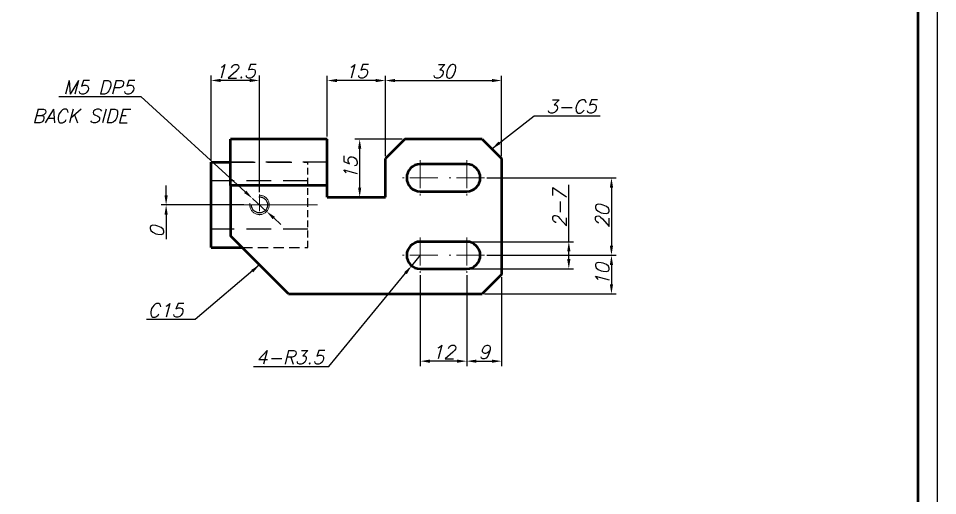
# Model space of a CAD drawing. Header units: inches. Extents: x 17901 to 26602, y 9673 to 14036.
# Drawn here: x 25923.1 to 26160.5, y 11344 to 11467.2 of the extents above; entities that cross this region are included whole.
import ezdxf

# ---------------------------------------------------------------- set-up
doc = ezdxf.new("R2010")
doc.units = ezdxf.units.IN
doc.header["$MEASUREMENT"] = 0
for name, pattern in [('CENTER', [50.8, 31.75, -6.35, 6.35, -6.35]), ('DASHED2', [9.525, 6.35, -3.175]), ('DASHSPACE', [30, 12, -18])]:
    doc.linetypes.add(name, pattern=pattern)
for name, color, linetype, lineweight in [('中心线', 1, 'CENTER', 15), ('图框_内框线', 5, 'Continuous', 50), ('标注线', 3, 'Continuous', 25), ('粗实线', 7, 'Continuous', 50), ('细实线', 4, 'Continuous', 25), ('虚线', 2, 'DASHED2', 25)]:
    doc.layers.add(name, color=color, linetype=linetype, lineweight=lineweight)
doc.styles.add('DIM_FONT', font='romans.shx', dxfattribs={"oblique": 15})
doc.dimstyles.new('幅面 1：1$0', dxfattribs={"dimtxt": 3.5, "dimasz": 2.5, "dimexe": 1.25, "dimexo": 0.625, "dimtad": 1, "dimdsep": 46, "dimtxsty": 'DIM_FONT', "dimcen": 2.5, "dimclrd": 256, "dimclre": 256, "dimclrt": 256, "dimadec": 0, "dimazin": 0, "dimtm": 1e-09, "dimtfac": 0.5, "dimtmove": 0, "dimatfit": 3, "dimfxl": 1, "dimlwd": -1, "dimarcsym": 0})
doc.dimstyles.new('幅面 1：1$3', dxfattribs={"dimtxt": 3.5, "dimasz": 2.5, "dimexe": 1.25, "dimexo": 0.625, "dimtad": 1, "dimtih": 1, "dimtoh": 1, "dimdsep": 46, "dimtxsty": 'DIM_FONT', "dimcen": 2.5, "dimclrd": 256, "dimclre": 256, "dimclrt": 256, "dimazin": 2, "dimtfac": 0.5, "dimtmove": 0, "dimatfit": 3, "dimfxl": 1, "dimlwd": -1, "dimlwe": -1, "dimarcsym": 0})
doc.dimstyles.new('幅面 1：1$4', dxfattribs={"dimtxt": 3.5, "dimasz": 2.5, "dimexe": 1.25, "dimexo": 0.625, "dimtad": 1, "dimtoh": 1, "dimdsep": 46, "dimtxsty": 'DIM_FONT', "dimcen": 2.5, "dimclrd": 256, "dimclre": 256, "dimclrt": 256, "dimazin": 2, "dimtfac": 0.5, "dimtmove": 0, "dimatfit": 3, "dimfxl": 1, "dimlwd": -1, "dimlwe": -1, "dimarcsym": 0})
doc.dimstyles.new('幅面 1：1$7', dxfattribs={"dimtxt": 3.5, "dimasz": 2.5, "dimexe": 1.25, "dimexo": 0.625, "dimtad": 1, "dimdsep": 46, "dimtxsty": 'DIM_FONT', "dimcen": 2.5, "dimclrd": 256, "dimclrt": 256, "dimadec": 0, "dimazin": 0, "dimtfac": 1, "dimtmove": 0, "dimatfit": 3, "dimfxl": 1, "dimlwd": -1, "dimarcsym": 0})

# ---------------------------------------------------------------- blocks, each defined once
blk = doc.blocks.new('*D457')
at = {"layer": 'Defpoints', "color": 0, "transparency": 16777216}
for p in [(25961.29, 11419.07), (25972.89, 11419.07), (25982.01, 11419.07)]:
    blk.add_point(p, dxfattribs=at)
at = {"layer": '标注线', "transparency": 16777216}
for p, q in [((25961.29, 11421.57), (25961.29, 11424.07)), ((25961.29, 11419.07), (25961.29, 11419.07)), ((25961.29, 11416.57), (25961.29, 11410.24))]:
    blk.add_line(p, q, dxfattribs=at)
at = {"layer": '标注线', "lineweight": -2, "transparency": 16777216}
for p in [(25981.39, 11419.07), (25972.27, 11419.07)]:
    blk.add_line(p, (25960.04, 11419.07), dxfattribs=at)
at = {"layer": '标注线', "transparency": 16777216}
for points in [[(25960.87, 11421.57), (25961.7, 11421.57), (25961.29, 11419.07)], [(25960.87, 11416.57), (25961.7, 11416.57), (25961.29, 11419.07)]]:
    blk.add_solid(points, dxfattribs=at)
at = {"layer": '标注线', "transparency": 16777216, "insert": (25958.91, 11412.16), "char_height": 3.5, "attachment_point": 5, "rotation": 90, "style": 'DIM_FONT'}
blk.add_mtext('0', dxfattribs=at)
blk = doc.blocks.new('*D458')
at = {"layer": 'Defpoints', "color": 0, "transparency": 16777216}
for p in [(25972.89, 11451.22), (25972.89, 11430.07), (25985.39, 11421.76)]:
    blk.add_point(p, dxfattribs=at)
at = {"layer": '标注线', "lineweight": -2, "transparency": 16777216}
for p, q in [((25972.89, 11430.7), (25972.89, 11452.47)), ((25985.39, 11422.38), (25985.39, 11452.47))]:
    blk.add_line(p, q, dxfattribs=at)
at = {"layer": '标注线', "transparency": 16777216}
blk.add_line((25982.89, 11451.22), (25975.39, 11451.22), dxfattribs=at)
for points in [[(25975.39, 11451.63), (25975.39, 11450.8), (25972.89, 11451.22)], [(25982.89, 11451.63), (25982.89, 11450.8), (25985.39, 11451.22)]]:
    blk.add_solid(points, dxfattribs=at)
at = {"layer": '标注线', "transparency": 16777216, "insert": (25979.14, 11453.59), "char_height": 3.5, "attachment_point": 5, "style": 'DIM_FONT'}
blk.add_mtext('12.5', dxfattribs=at)
blk = doc.blocks.new('*D459')
at = {"layer": 'Defpoints', "color": 0, "transparency": 16777216}
for p in [(25983.55, 11420.76), (25987.24, 11417.38)]:
    blk.add_point(p, dxfattribs=at)
at = {"layer": '标注线', "transparency": 16777216}
for p, q in [((25933.56, 11447.05), (25954.79, 11447.05)), ((25954.79, 11447.05), (25981.7, 11422.44)), ((25987.24, 11417.38), (25983.55, 11420.76)), ((25989.08, 11415.7), (25990.93, 11414.01))]:
    blk.add_line(p, q, dxfattribs=at)
for points in [[(25981.99, 11422.75), (25981.42, 11422.14), (25983.55, 11420.76)], [(25989.37, 11416), (25988.8, 11415.39), (25987.24, 11417.38)]]:
    blk.add_solid(points, dxfattribs=at)
at = {"layer": '标注线', "transparency": 16777216, "insert": (25943.86, 11449.43), "char_height": 3.5, "attachment_point": 5, "style": 'DIM_FONT'}
blk.add_mtext('M5 DP5', dxfattribs=at)
blk = doc.blocks.new('*D550')
at = {"layer": 'Defpoints', "color": 0, "transparency": 16777216}
for p in [(26047.89, 11451.19), (26017.89, 11431.07), (26047.89, 11431.07)]:
    blk.add_point(p, dxfattribs=at)
at = {"layer": '标注线', "lineweight": -2, "transparency": 16777216}
for p, q in [((26017.89, 11431.7), (26017.89, 11452.44)), ((26047.89, 11431.7), (26047.89, 11452.44))]:
    blk.add_line(p, q, dxfattribs=at)
at = {"layer": '标注线', "transparency": 16777216}
blk.add_line((26020.39, 11451.19), (26045.39, 11451.19), dxfattribs=at)
for points in [[(26020.39, 11451.61), (26020.39, 11450.78), (26017.89, 11451.19)], [(26045.39, 11451.61), (26045.39, 11450.78), (26047.89, 11451.19)]]:
    blk.add_solid(points, dxfattribs=at)
at = {"layer": '标注线', "transparency": 16777216, "insert": (26032.89, 11453.57), "char_height": 3.5, "attachment_point": 5, "style": 'DIM_FONT'}
blk.add_mtext('30', dxfattribs=at)
blk = doc.blocks.new('*D551')
at = {"layer": 'Defpoints', "color": 0, "transparency": 16777216}
for p in [(26002.89, 11451.19), (26002.89, 11436.07), (26017.89, 11431.07)]:
    blk.add_point(p, dxfattribs=at)
at = {"layer": '标注线', "lineweight": -2, "transparency": 16777216}
for p, q in [((26002.89, 11436.7), (26002.89, 11452.44)), ((26017.89, 11431.7), (26017.89, 11452.44))]:
    blk.add_line(p, q, dxfattribs=at)
at = {"layer": '标注线', "transparency": 16777216}
blk.add_line((26015.39, 11451.19), (26005.39, 11451.19), dxfattribs=at)
for points in [[(26005.39, 11451.61), (26005.39, 11450.78), (26002.89, 11451.19)], [(26015.39, 11451.61), (26015.39, 11450.78), (26017.89, 11451.19)]]:
    blk.add_solid(points, dxfattribs=at)
at = {"layer": '标注线', "transparency": 16777216, "insert": (26010.39, 11453.57), "char_height": 3.5, "attachment_point": 5, "style": 'DIM_FONT'}
blk.add_mtext('15', dxfattribs=at)
blk = doc.blocks.new('*D552')
at = {"layer": 'Defpoints', "color": 0, "transparency": 16777216}
for p in [(26011.26, 11436.07), (26022.89, 11436.07), (26013.12, 11421.07)]:
    blk.add_point(p, dxfattribs=at)
at = {"layer": '标注线', "lineweight": -2, "transparency": 16777216}
for p, q in [((26022.27, 11436.07), (26010.01, 11436.07)), ((26012.49, 11421.07), (26010.01, 11421.07))]:
    blk.add_line(p, q, dxfattribs=at)
at = {"layer": '标注线', "transparency": 16777216}
blk.add_line((26011.26, 11423.57), (26011.26, 11433.57), dxfattribs=at)
for points in [[(26010.84, 11433.57), (26011.67, 11433.57), (26011.26, 11436.07)], [(26010.84, 11423.57), (26011.67, 11423.57), (26011.26, 11421.07)]]:
    blk.add_solid(points, dxfattribs=at)
at = {"layer": '标注线', "transparency": 16777216, "insert": (26008.88, 11428.57), "char_height": 3.5, "attachment_point": 5, "rotation": 90, "style": 'DIM_FONT'}
blk.add_mtext('15', dxfattribs=at)
blk = doc.blocks.new('*D553')
at = {"layer": 'Defpoints', "color": 0, "transparency": 16777216}
for p in [(26043.44, 11426.07), (26043.44, 11406.07), (26076.26, 11406.07)]:
    blk.add_point(p, dxfattribs=at)
at = {"layer": '标注线', "lineweight": -2, "transparency": 16777216}
for p, q in [((26044.07, 11426.07), (26077.51, 11426.07)), ((26044.07, 11406.07), (26077.51, 11406.07))]:
    blk.add_line(p, q, dxfattribs=at)
at = {"layer": '标注线', "transparency": 16777216}
blk.add_line((26076.26, 11423.57), (26076.26, 11408.57), dxfattribs=at)
for points in [[(26075.84, 11423.57), (26076.67, 11423.57), (26076.26, 11426.07)], [(26075.84, 11408.57), (26076.67, 11408.57), (26076.26, 11406.07)]]:
    blk.add_solid(points, dxfattribs=at)
at = {"layer": '标注线', "transparency": 16777216, "insert": (26073.88, 11416.07), "char_height": 3.5, "attachment_point": 5, "rotation": 90, "style": 'DIM_FONT'}
blk.add_mtext('20', dxfattribs=at)
blk = doc.blocks.new('*D554')
at = {"layer": 'Defpoints', "color": 0, "transparency": 16777216}
for p in [(26043.44, 11406.07), (26042.89, 11396.07), (26076.26, 11396.07)]:
    blk.add_point(p, dxfattribs=at)
at = {"layer": '标注线', "lineweight": -2, "transparency": 16777216}
for p, q in [((26044.07, 11406.07), (26077.51, 11406.07)), ((26043.52, 11396.07), (26077.51, 11396.07))]:
    blk.add_line(p, q, dxfattribs=at)
at = {"layer": '标注线', "transparency": 16777216}
blk.add_line((26076.26, 11403.57), (26076.26, 11398.57), dxfattribs=at)
for points in [[(26075.84, 11403.57), (26076.67, 11403.57), (26076.26, 11406.07)], [(26075.84, 11398.57), (26076.67, 11398.57), (26076.26, 11396.07)]]:
    blk.add_solid(points, dxfattribs=at)
at = {"layer": '标注线', "transparency": 16777216, "insert": (26073.88, 11401.07), "char_height": 3.5, "attachment_point": 5, "rotation": 90, "style": 'DIM_FONT'}
blk.add_mtext('10', dxfattribs=at)
blk = doc.blocks.new('*D555')
at = {"layer": 'Defpoints', "color": 0, "transparency": 16777216}
for p in [(26038.89, 11409.57), (26065.25, 11409.57), (26038.89, 11402.57)]:
    blk.add_point(p, dxfattribs=at)
at = {"layer": '标注线', "transparency": 16777216}
for p, q in [((26065.25, 11409.57), (26065.25, 11424.26)), ((26065.25, 11405.07), (26065.25, 11407.07))]:
    blk.add_line(p, q, dxfattribs=at)
at = {"layer": '标注线', "lineweight": -2, "transparency": 16777216}
for p, q in [((26039.52, 11409.57), (26066.5, 11409.57)), ((26039.52, 11402.57), (26066.5, 11402.57))]:
    blk.add_line(p, q, dxfattribs=at)
at = {"layer": '标注线', "transparency": 16777216}
for points in [[(26064.83, 11407.07), (26065.67, 11407.07), (26065.25, 11409.57)], [(26064.83, 11405.07), (26065.67, 11405.07), (26065.25, 11402.57)]]:
    blk.add_solid(points, dxfattribs=at)
at = {"layer": '标注线', "transparency": 16777216, "insert": (26062.88, 11418.16), "char_height": 3.5, "attachment_point": 5, "rotation": 90, "style": 'DIM_FONT'}
blk.add_mtext('2-7', dxfattribs=at)
blk = doc.blocks.new('*D556')
at = {"layer": 'Defpoints', "color": 0, "transparency": 16777216}
for p in [(26026.89, 11401.52), (26038.89, 11401.52), (26026.89, 11378.72)]:
    blk.add_point(p, dxfattribs=at)
at = {"layer": '标注线', "lineweight": -2, "transparency": 16777216}
for p, q in [((26026.89, 11400.9), (26026.89, 11377.47)), ((26038.89, 11400.9), (26038.89, 11377.47))]:
    blk.add_line(p, q, dxfattribs=at)
at = {"layer": '标注线', "transparency": 16777216}
blk.add_line((26036.39, 11378.72), (26029.39, 11378.72), dxfattribs=at)
for points in [[(26029.39, 11379.13), (26029.39, 11378.3), (26026.89, 11378.72)], [(26036.39, 11379.13), (26036.39, 11378.3), (26038.89, 11378.72)]]:
    blk.add_solid(points, dxfattribs=at)
at = {"layer": '标注线', "transparency": 16777216, "insert": (26032.89, 11381.09), "char_height": 3.5, "attachment_point": 5, "style": 'DIM_FONT'}
blk.add_mtext('12', dxfattribs=at)
blk = doc.blocks.new('*D557')
at = {"layer": 'Defpoints', "color": 0, "transparency": 16777216}
for p in [(26038.89, 11401.52), (26047.89, 11401.07), (26047.89, 11378.72)]:
    blk.add_point(p, dxfattribs=at)
at = {"layer": '标注线', "lineweight": -2, "transparency": 16777216}
for p, q in [((26038.89, 11400.9), (26038.89, 11377.47)), ((26047.89, 11400.45), (26047.89, 11377.47))]:
    blk.add_line(p, q, dxfattribs=at)
at = {"layer": '标注线', "transparency": 16777216}
blk.add_line((26041.39, 11378.72), (26045.39, 11378.72), dxfattribs=at)
for points in [[(26041.39, 11379.13), (26041.39, 11378.3), (26038.89, 11378.72)], [(26045.39, 11379.13), (26045.39, 11378.3), (26047.89, 11378.72)]]:
    blk.add_solid(points, dxfattribs=at)
at = {"layer": '标注线', "transparency": 16777216, "insert": (26043.39, 11381.09), "char_height": 3.5, "attachment_point": 5, "style": 'DIM_FONT'}
blk.add_mtext('9', dxfattribs=at)
blk = doc.blocks.new('*D465')
at = {"layer": 'Defpoints', "color": 0, "transparency": 16777216}
for p in [(26026.89, 11406.07), (26024.67, 11403.37)]:
    blk.add_point(p, dxfattribs=at)
at = {"layer": '标注线', "transparency": 16777216}
for p, q in [((26026.89, 11406.07), (26024.67, 11403.37)), ((26003.28, 11377.33), (26023.09, 11401.43)), ((25983.87, 11377.33), (26003.28, 11377.33))]:
    blk.add_line(p, q, dxfattribs=at)
blk.add_solid([(26022.76, 11401.7), (26023.41, 11401.17), (26024.67, 11403.37)], dxfattribs=at)
at = {"layer": '标注线', "transparency": 16777216, "insert": (25993.26, 11379.7), "char_height": 3.5, "attachment_point": 5, "style": 'DIM_FONT'}
blk.add_mtext('4-R3.5', dxfattribs=at)

msp = doc.modelspace()

# ---------------------------------------------------------------- linework, layer by layer
at = {"layer": 'Defpoints'}
msp.add_lwpolyline([(25740.46, 11220.746), (26160.46, 11220.746), (26160.46, 11517.746), (25740.46, 11517.746)], close=True, dxfattribs=at)
at = {"layer": '中心线', "ltscale": 0.2275}
for p, q in [((26026.894, 11430.621), (26026.894, 11421.521)), ((26038.894, 11430.621), (26038.894, 11421.521)), ((26031.444, 11426.071), (26022.344, 11426.071)), ((26043.444, 11426.071), (26034.344, 11426.071)), ((26026.894, 11410.621), (26026.894, 11401.521)), ((26038.894, 11410.621), (26038.894, 11401.521)), ((26031.444, 11406.071), (26022.344, 11406.071)), ((26043.444, 11406.071), (26034.344, 11406.071))]:
    msp.add_line(p, q, dxfattribs=at)
at = {"layer": '中心线', "ltscale": 0.134355}
for p, q in [((25985.394, 11421.758), (25985.394, 11416.384)), ((25988.081, 11419.071), (25982.707, 11419.071))]:
    msp.add_line(p, q, dxfattribs=at)
at = {"layer": '中心线'}
msp.add_line((25970.394, 11419.071), (26000.394, 11419.071), dxfattribs=at)
at = {"layer": '图框_内框线'}
msp.add_lwpolyline([(25765.46, 11225.746), (26155.46, 11225.746), (26155.46, 11512.746), (25765.46, 11512.746)], close=True, dxfattribs=at)
at = {"layer": '粗实线'}
for p, q in [((26002.894, 11436.071), (25977.894, 11436.071)), ((26042.894, 11436.071), (26022.894, 11436.071)), ((26047.894, 11431.071), (26047.894, 11401.071)), ((26002.894, 11424.071), (25977.894, 11424.071)), ((25992.894, 11396.071), (25977.894, 11411.071)), ((25992.894, 11396.071), (26042.894, 11396.071))]:
    msp.add_line(p, q, dxfattribs=at)
at = {"layer": '粗实线', "ltscale": 0.3}
for p, q in [((25977.894, 11424.071), (25977.894, 11436.071)), ((26002.894, 11424.071), (26002.894, 11436.071)), ((26038.894, 11429.571), (26026.894, 11429.571)), ((26026.894, 11422.571), (26038.894, 11422.571)), ((26038.894, 11409.571), (26026.894, 11409.571)), ((26026.894, 11402.571), (26038.894, 11402.571))]:
    msp.add_line(p, q, dxfattribs=at)
at = {"layer": '粗实线', "ltscale": 0.176777}
for p, q in [((26022.894, 11436.071), (26017.894, 11431.071)), ((26042.894, 11436.071), (26047.894, 11431.071)), ((26047.894, 11401.071), (26042.894, 11396.071))]:
    msp.add_line(p, q, dxfattribs=at)
at = {"layer": '粗实线', "ltscale": 0.275}
for p, q in [((25972.894, 11419.071), (25972.894, 11430.071)), ((25972.894, 11408.071), (25972.894, 11419.071))]:
    msp.add_line(p, q, dxfattribs=at)
at = {"layer": '粗实线', "ltscale": 0.125}
msp.add_line((25972.894, 11430.071), (25977.894, 11430.071), dxfattribs=at)
at = {"layer": '粗实线', "ltscale": 0.25}
msp.add_line((26017.894, 11421.071), (26017.894, 11431.071), dxfattribs=at)
at = {"layer": '粗实线', "ltscale": 0.325}
msp.add_line((25977.894, 11424.071), (25977.894, 11411.071), dxfattribs=at)
at = {"layer": '粗实线', "ltscale": 0.075}
msp.add_line((26002.894, 11421.071), (26002.894, 11424.071), dxfattribs=at)
at = {"layer": '粗实线', "ltscale": 0.375}
msp.add_line((26002.894, 11421.071), (26017.894, 11421.071), dxfattribs=at)
at = {"layer": '粗实线', "ltscale": 0.2}
msp.add_line((25972.894, 11408.071), (25980.894, 11408.071), dxfattribs=at)
at = {"layer": '粗实线'}
for centre, start, end in [((26026.894, 11426.071), 90, 270), ((26038.894, 11426.071), 270, 90), ((26026.894, 11406.071), 90, 270), ((26038.894, 11406.071), 270, 90)]:
    msp.add_arc(centre, 3.5, start, end, dxfattribs=at)
at = {"layer": '细实线', "color": 4, "linetype": 'DASHSPACE', "lineweight": 13}
msp.add_arc((25985.394, 11419.071), 2.5, 169.99999, 100.00001, dxfattribs=at)
at = {"layer": '虚线'}
for p, q in [((25977.894, 11430.071), (25997.894, 11430.071)), ((26002.894, 11430.071), (25977.894, 11430.071)), ((25997.894, 11425.321), (25972.894, 11425.321)), ((26002.894, 11424.071), (25977.894, 11424.071)), ((25997.894, 11412.821), (25972.894, 11412.821))]:
    msp.add_line(p, q, dxfattribs=at)
at = {"layer": '虚线', "ltscale": 0.275}
for p, q in [((25997.894, 11419.071), (25997.894, 11430.071)), ((25997.894, 11408.071), (25997.894, 11419.071))]:
    msp.add_line(p, q, dxfattribs=at)
at = {"layer": '虚线', "ltscale": 0.425}
msp.add_line((25980.894, 11408.071), (25997.894, 11408.071), dxfattribs=at)
at = {"layer": '虚线'}
msp.add_circle((25985.394, 11419.071), 2.067, dxfattribs=at)

# ---------------------------------------------------------------- texts
at = {"layer": '标注线', "char_height": 3.5, "style": 'DIM_FONT'}
for s, insert, attachment_point in [('3-C5', (26059.392, 11442.741), 7), ('BACK SIDE', (25926.749, 11440.304), 7), ('C15', (25965.677, 11390.12), 9)]:
    msp.add_mtext(s, dxfattribs=dict(at, insert=insert, attachment_point=attachment_point))

# ---------------------------------------------------------------- dimensions: what is measured, and where the dimension line sits
at = {"layer": '标注线'}
for base, p1, p2, picture, middle in [((25972.895, 11451.218), (25985.395, 11421.758), (25972.895, 11430.071), '*D458', (25979.145, 11453.593)), ((26002.894, 11451.194), (26017.894, 11431.071), (26002.894, 11436.071), '*D551', (26010.394, 11453.569)), ((26047.894, 11451.194), (26017.894, 11431.071), (26047.894, 11431.071), '*D550', (26032.894, 11453.569)), ((26026.894, 11378.718), (26038.894, 11401.521), (26026.894, 11401.521), '*D556', (26032.894, 11381.093)), ((26047.894, 11378.718), (26038.894, 11401.521), (26047.894, 11401.071), '*D557', (26043.394, 11381.093))]:
    dim = msp.add_linear_dim(base=base, p1=p1, p2=p2, dimstyle='幅面 1：1$0', dxfattribs=at)
    dim.commit()
    dim.dimension.update_dxf_attribs({"geometry": picture, "text_midpoint": middle})
dim = msp.add_diameter_dim_2p(p1=(25987.24, 11417.384), p2=(25983.55, 11420.758), text='<> DP5', dimstyle='幅面 1：1$3', override={"dimpost": 'M<>'}, dxfattribs=at)
dim.commit()
dim.dimension.update_dxf_attribs({"geometry": '*D459', "text_midpoint": (25943.863, 11447.052), "dimtype": 163})
for base, p1, p2, picture, middle in [((26011.257, 11436.071), (26013.117, 11421.071), (26022.894, 11436.071), '*D552', (26008.882, 11428.571)), ((26076.255, 11406.071), (26043.444, 11426.071), (26043.444, 11406.071), '*D553', (26073.88, 11416.071)), ((25961.28579, 11419.07078), (25982.0146, 11419.07079), (25972.89462, 11419.07078), '*D457', (25958.91079, 11412.15551)), ((26076.255, 11396.071), (26043.444, 11406.071), (26042.894, 11396.071), '*D554', (26073.88, 11401.071))]:
    dim = msp.add_linear_dim(base=base, p1=p1, p2=p2, angle=90, dimstyle='幅面 1：1$0', dxfattribs=at)
    dim.commit()
    dim.dimension.update_dxf_attribs({"geometry": picture, "text_midpoint": middle})
dim = msp.add_linear_dim(base=(26065.252, 11409.571), p1=(26038.894, 11402.571), p2=(26038.894, 11409.571), angle=90, text='2-<>', dimstyle='幅面 1：1$0', dxfattribs=at)
dim.commit()
dim.dimension.update_dxf_attribs({"geometry": '*D555', "text_midpoint": (26062.877, 11418.165)})
dim = msp.add_radius_dim(center=(26026.894, 11406.071), mpoint=(26024.673, 11403.366), text='4-<>', dimstyle='幅面 1：1$4', dxfattribs=at)
dim.commit()
dim.dimension.update_dxf_attribs({"geometry": '*D465', "text_midpoint": (25993.264, 11377.329), "dimtype": 164})

# ---------------------------------------------------------------- leaders
at = {"layer": '标注线', "annotation_type": 0, "has_hookline": 1}
for points, hookline_direction, text_width in [([(26045.394, 11433.571), (26056.267, 11442.116), (26058.767, 11442.116)], 0, 13.926), ([(25985.394, 11403.571), (25968.802, 11389.495), (25966.302, 11389.495)], 1, 9.414)]:
    msp.add_leader(points, dimstyle='幅面 1：1$7', override={"dimgap": 0.625, "dimtad": 1}, dxfattribs=dict(at, hookline_direction=hookline_direction, text_width=text_width))

doc.saveas('drawing.dxf')
